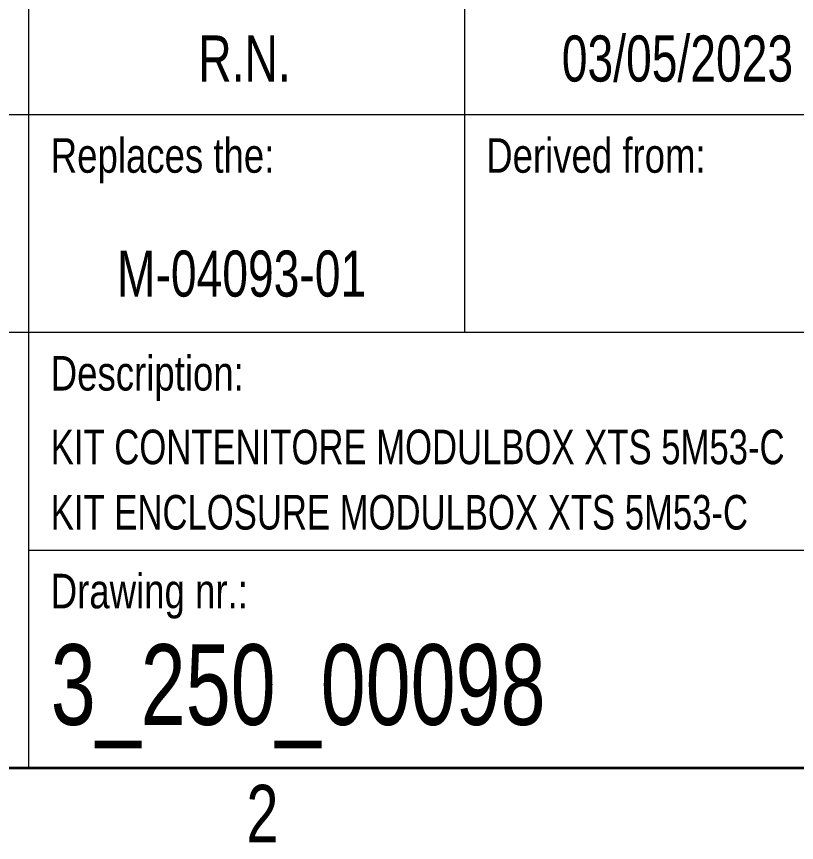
# Paper-space layout 'PCB' of a CAD drawing. Header units: millimetres. Extents: x 0 to 594, y 0 to 420.
# Drawn here: x 508.43 to 544.25, y 1.59 to 39.52 of the extents above; entities that cross this region are included whole.
import ezdxf

# ---------------------------------------------------------------- set-up
doc = ezdxf.new("R2010")
doc.units = ezdxf.units.MM
doc.linetypes.add('SLD-Solido', pattern=[0])
doc.layers.add('FORMAT', color=7, linetype='SLD-Solido', lineweight=35)
doc.styles.add('SLDTEXTSTYLE0', font='TXT', dxfattribs={"width": 0.75})
doc.styles.add('SLDTEXTSTYLE2', font='TXT', dxfattribs={"width": 0.791139})

psp = doc.layouts.new('PCB')

# ---------------------------------------------------------------- linework, layer by layer
at = {"color": 7, "linetype": 'SLD-Solido', "lineweight": 18}
for p, q in [((509, 25), (509, 51)), ((529, 45), (529, 35)), ((589, 35), (469, 35)), ((529, 35), (529, 25)), ((589, 25), (469, 25)), ((509, 5), (509, 25)), ((589, 15), (509, 15))]:
    psp.add_line(p, q, dxfattribs=at)
at = {"color": 7, "linetype": 'SLD-Solido', "lineweight": 35}
psp.add_line((589, 5), (5, 5), dxfattribs=at)

# ---------------------------------------------------------------- texts
at = {"color": 7, "linetype": 'Continuous', "lineweight": 0, "insert": (519.723, 4.237), "char_height": 2.646, "attachment_point": 2, "style": 'SLDTEXTSTYLE0'}
psp.add_mtext('2', dxfattribs=at)
at = {"layer": 'FORMAT'}
for s, insert, char_height, attachment_point, style in [('03/05/2023', (538.785, 38.646), 2.1167, 2, 'SLDTEXTSTYLE0'), ('R.N.', (518.899, 38.646), 2.1167, 2, 'SLDTEXTSTYLE0'), ('Replaces the:', (510, 33.93), 1.5875, 1, 'SLDTEXTSTYLE2'), ('Derived from:', (530, 33.93), 1.5875, 1, 'SLDTEXTSTYLE2'), ('M-04093-01', (518.766, 28.771), 2.1167, 2, 'SLDTEXTSTYLE0'), ('Description:', (510, 23.93), 1.5875, 1, 'SLDTEXTSTYLE2'), ('KIT CONTENITORE MODULBOX XTS 5M53-C', (510, 20.547), 1.5875, 1, 'SLDTEXTSTYLE0'), ('KIT ENCLOSURE MODULBOX XTS 5M53-C', (510, 17.547), 1.5875, 1, 'SLDTEXTSTYLE0'), ('Drawing nr.:', (510, 13.93), 1.5875, 1, 'SLDTEXTSTYLE2'), ('3_250_00098', (510, 10.693), 3.70417, 1, 'SLDTEXTSTYLE0')]:
    psp.add_mtext(s, dxfattribs=dict(at, insert=insert, char_height=char_height, attachment_point=attachment_point, style=style))

doc.saveas('drawing.dxf')
